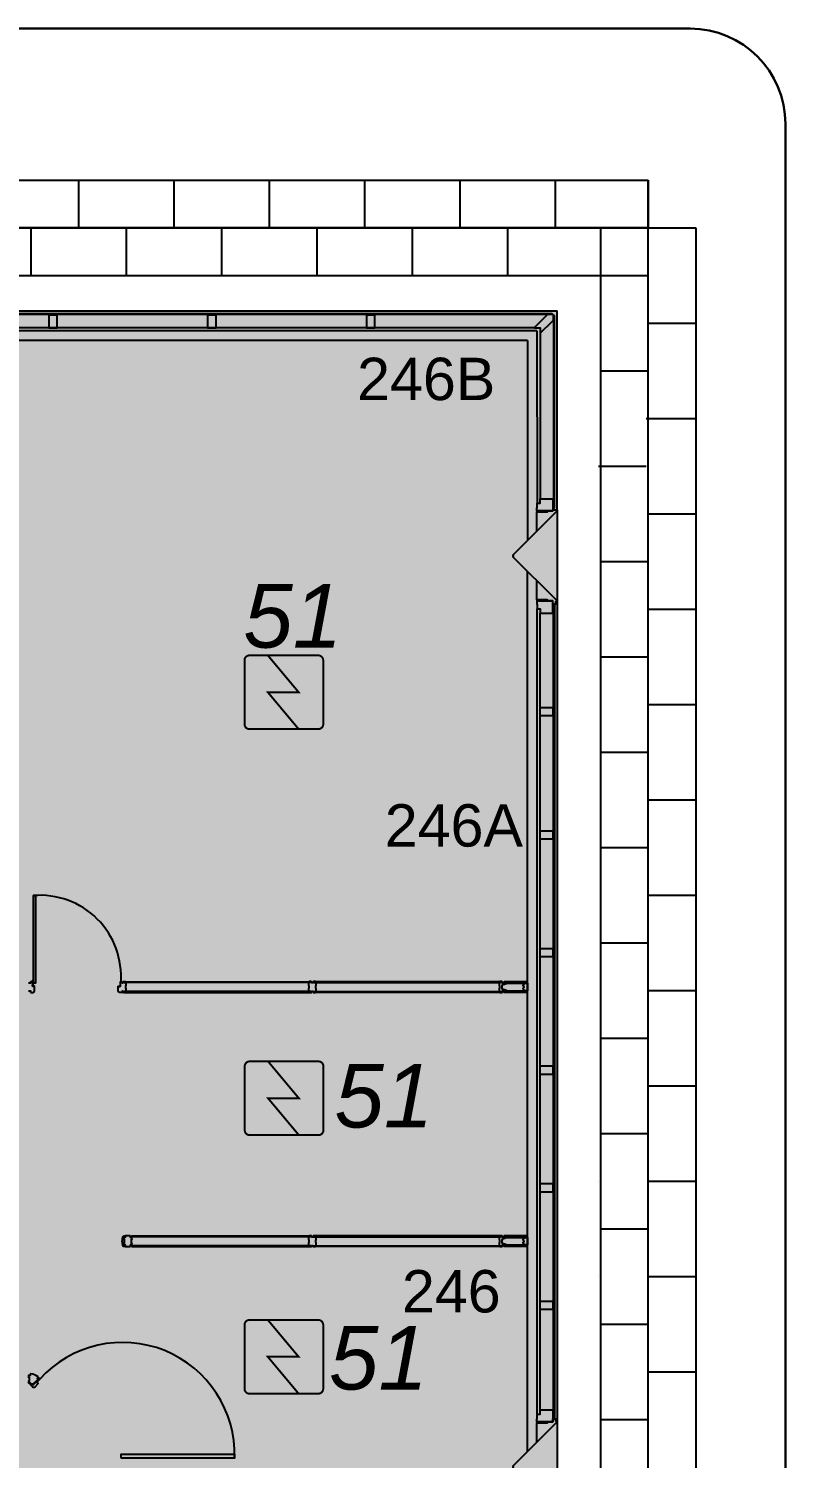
# Model space of a CAD drawing. Header units: metres. Extents: x -331 to 2982, y 362 to 2539.
# Drawn here: x 865.39 to 872.53, y 1926.89 to 1940.39 of the extents above; entities that cross this region are included whole.
import ezdxf

# ---------------------------------------------------------------- set-up
doc = ezdxf.new("R2010")
doc.units = ezdxf.units.M
doc.linetypes.add('XR_BL2_3 PAV$0$CONTINUOUS', pattern=[0])
doc.layers.add('_corredores', color=251, linetype='Continuous', plot=False)
doc.layers.add('_salas', color=251, linetype='Continuous', plot=False)
for name, color, linetype in [('ALV', 251, 'Continuous'), ('CX', 251, 'Continuous'), ('Det', 251, 'Continuous'), ('DET. FUMAÇA', 1, 'Continuous'), ('Detector_antigo', 84, 'Continuous'), ('Div', 251, 'Continuous'), ('Est', 251, 'Continuous'), ('Texto_Salas', 251, 'Continuous'), ('vid', 251, 'Continuous')]:
    doc.layers.add(name, color=color, linetype=linetype)
doc.layers.add('Botoeira_antiga', color=74, linetype='Continuous', lineweight=30)
doc.styles.add('X3G_ENTITY_1416BAE9', font='arial.ttf', dxfattribs={"height": 0.6})
doc.styles.add('X3G_ENTITY_1422816D', font='arial.ttf', dxfattribs={"height": 0.4})
doc.styles.add('X3G_ENTITY_1422816E', font='arial.ttf', dxfattribs={"height": 0.4})
doc.styles.add('X3G_ENTITY_1422816F', font='arial.ttf', dxfattribs={"height": 0.4})

# ---------------------------------------------------------------- blocks, each defined once
blk = doc.blocks.new('Detector de fumaça')
at = {"layer": 'DET. FUMAÇA', "linetype": 'Continuous', "lineweight": 15, "const_width": 0.0187}
blk.add_lwpolyline([(774.599, 539.816), (775.249, 539.816, -0.414214), (775.296, 539.769), (775.296, 539.167, -0.414214), (775.249, 539.12), (774.599, 539.12, -0.414214), (774.553, 539.167), (774.553, 539.769, -0.414214)], format="xyb", close=True, dxfattribs=at)
blk.add_lwpolyline([(774.773, 539.816), (775.064, 539.468), (774.773, 539.468), (775.064, 539.12)], dxfattribs=at)

msp = doc.modelspace()

# ---------------------------------------------------------------- hatches: boundary and pattern name
at = {"layer": '_corredores', "transparency": 33554508}
h = msp.add_hatch(color=256, dxfattribs=at)
h.dxf.hatch_style = 1
h.paths.add_polyline_path([(851.609, 1924.544), (870.379, 1924.544), (870.379, 1926.38), (870.189, 1926.38), (870.189, 1926.577), (870.003, 1926.764), (866.304, 1926.765), (866.288, 1926.731), (866.184, 1926.814), (865.422, 1927.574), (863.994, 1927.574), (862.566, 1927.574), (861.756, 1926.765), (861.72, 1926.765), (861.716, 1926.764), (861.703, 1926.763), (861.685, 1926.763), (858.091, 1926.765), (857.744, 1926.418), (857.397, 1926.765), (853.804, 1926.765), (853.788, 1926.731), (853.684, 1926.814), (852.922, 1927.574), (851.494, 1927.574), (849.748, 1927.574), (849.748, 1926.814), (849.608, 1926.814), (849.608, 1929.894), (841.234, 1929.894), (841.234, 1928.054), (840.474, 1928.054), (840.474, 1927.096), (840.756, 1926.814), (840.374, 1926.432), (840.042, 1926.765), (836.434, 1926.765), (836.419, 1926.731), (836.314, 1926.814), (835.553, 1927.574), (834.124, 1927.574), (832.696, 1927.574), (831.886, 1926.765), (831.85, 1926.765), (831.847, 1926.764), (831.833, 1926.763), (831.815, 1926.763), (828.221, 1926.765), (827.874, 1926.418), (827.528, 1926.765), (823.934, 1926.765), (823.918, 1926.731), (823.814, 1926.814), (823.052, 1927.574), (821.624, 1927.574), (820.195, 1927.574), (819.385, 1926.765), (819.35, 1926.765), (819.346, 1926.764), (819.333, 1926.763), (819.315, 1926.763), (815.721, 1926.765), (815.374, 1926.418), (815.027, 1926.765), (811.434, 1926.765), (811.418, 1926.731), (811.314, 1926.814), (810.552, 1927.574), (809.124, 1927.574), (807.695, 1927.574), (806.886, 1926.765), (806.85, 1926.765), (806.846, 1926.764), (806.833, 1926.763), (806.815, 1926.763), (803.221, 1926.765), (802.874, 1926.418), (802.527, 1926.765), (798.934, 1926.765), (798.918, 1926.731), (798.814, 1926.814), (798.052, 1927.574), (796.624, 1927.574), (795.195, 1927.574), (794.386, 1926.765), (794.35, 1926.765), (794.346, 1926.764), (794.333, 1926.763), (794.315, 1926.763), (790.721, 1926.765), (790.374, 1926.418), (790.027, 1926.765), (786.434, 1926.765), (786.418, 1926.731), (786.314, 1926.814), (785.552, 1927.574), (784.124, 1927.574), (782.696, 1927.574), (781.886, 1926.765), (781.85, 1926.765), (781.846, 1926.764), (781.833, 1926.763), (781.815, 1926.763), (778.221, 1926.765), (777.874, 1926.418), (777.527, 1926.765), (773.934, 1926.765), (773.918, 1926.731), (773.814, 1926.814), (773.052, 1927.574), (771.624, 1927.574), (770.196, 1927.574), (769.386, 1926.765), (769.35, 1926.765), (769.347, 1926.764), (769.333, 1926.763), (769.315, 1926.763), (765.615, 1926.764), (765.429, 1926.577), (765.429, 1926.38), (765.239, 1926.38), (765.239, 1924.544), (770.084, 1924.544), (770.084, 1914.631), (770.394, 1914.631), (770.394, 1905.511), (765.009, 1905.511), (765.009, 1910.811), (763.809, 1910.811), (763.809, 1905.511), (755.909, 1905.511), (755.909, 1910.811), (754.809, 1910.811), (754.809, 1905.511), (746.059, 1905.511), (746.059, 1901.896), (748.429, 1901.896), (748.429, 1903.596), (748.029, 1903.596), (748.029, 1903.796), (754.454, 1903.796), (754.454, 1903.596), (754.129, 1903.596), (754.129, 1901.896), (754.454, 1901.896), (754.454, 1901.696), (754.454, 1901.171), (757.954, 1901.171), (757.954, 1903.571), (757.954, 1903.771), (768.009, 1903.771), (768.009, 1903.751), (768.814, 1903.751), (768.814, 1895.791), (767.984, 1895.791), (767.984, 1895.771), (762.344, 1895.771), (761.069, 1895.771), (761.069, 1893.046), (754.154, 1893.046), (752.479, 1893.046), (752.479, 1860.521), (752.479, 1859.096), (752.479, 1857.621), (754.079, 1857.621), (754.079, 1860.546), (753.904, 1860.546), (753.904, 1863.421), (754.169, 1863.421), (754.169, 1887.631), (760.804, 1887.631), (760.804, 1887.721), (768.909, 1887.721), (770.309, 1887.721), (771.909, 1887.721), (773.009, 1887.721), (775.859, 1887.721), (775.859, 1886.621), (777.159, 1886.621), (777.159, 1887.721), (788.759, 1887.721), (788.759, 1886.621), (790.059, 1886.621), (790.059, 1887.721), (802.309, 1887.721), (804.009, 1887.721), (844.959, 1887.721), (844.959, 1887.896), (845.259, 1887.896), (845.259, 1887.543), (845.259, 1863.221), (807.109, 1863.221), (807.109, 1860.671), (807.109, 1860.571), (806.556, 1860.571), (806.556, 1858.751), (806.556, 1855.871), (806.556, 1855.143), (807.956, 1855.143), (807.956, 1857.121), (809.134, 1857.121), (809.134, 1860.671), (845.259, 1860.671), (845.259, 1855.977), (846.384, 1855.977), (846.384, 1856.871), (846.034, 1856.871), (846.034, 1856.971), (846.434, 1856.971), (846.434, 1860.671), (849.184, 1860.671), (849.184, 1856.971), (849.584, 1856.971), (849.584, 1856.871), (849.234, 1856.871), (849.234, 1855.977), (850.459, 1855.977), (850.459, 1860.671), (859.459, 1860.671), (859.459, 1863.221), (849.559, 1863.221), (849.559, 1888.221), (849.659, 1888.221), (849.659, 1887.721), (854.289, 1887.721), (854.289, 1895.621), (859.259, 1895.621), (859.259, 1905.521), (857.359, 1905.521), (857.359, 1905.621), (858.034, 1905.621), (858.034, 1908.221), (853.709, 1908.221), (853.709, 1908.184), (853.609, 1908.184), (853.609, 1910.121), (850.859, 1910.121), (850.86, 1912.861), (849.659, 1912.861), (849.659, 1908.921), (852.409, 1908.921), (852.409, 1903.771), (852.409, 1895.701), (852.409, 1890.371), (849.559, 1890.371), (849.559, 1908.921), (849.559, 1912.961), (852.259, 1912.961), (852.259, 1914.631), (851.609, 1914.631)])
h.paths.add_polyline_path([(845.929, 1914.631), (846.006, 1914.631), (846.006, 1905.511), (844.999, 1905.511), (844.999, 1909.911), (845.009, 1910.811), (843.809, 1910.811), (843.809, 1905.511), (835.009, 1905.511), (835.009, 1910.811), (833.809, 1910.811), (833.809, 1905.511), (825.009, 1905.511), (825.009, 1910.811), (823.809, 1910.811), (823.809, 1905.511), (815.009, 1905.511), (815.009, 1910.811), (813.809, 1910.811), (813.809, 1905.511), (805.009, 1905.511), (805.009, 1910.811), (803.809, 1910.811), (803.809, 1905.511), (795.009, 1905.511), (795.009, 1910.811), (793.809, 1910.811), (793.809, 1905.511), (785.009, 1905.511), (785.009, 1910.811), (783.809, 1910.811), (783.809, 1905.511), (775.009, 1905.511), (775.009, 1910.811), (773.979, 1910.811), (773.979, 1905.511), (773.194, 1905.511), (773.194, 1914.631), (773.124, 1914.631), (773.124, 1920.111), (775.144, 1920.111), (775.144, 1921.611), (775.124, 1921.611), (775.124, 1922.031), (773.624, 1922.031), (773.624, 1921.611), (773.164, 1921.611), (773.164, 1924.544), (845.929, 1924.543), (845.929, 1921.611), (845.469, 1921.611), (845.469, 1922.031), (843.969, 1922.031), (843.969, 1921.611), (843.949, 1920.111), (845.929, 1920.111)], flags=16)
h.paths.add_polyline_path([(851.494, 1926.432), (851.112, 1926.814), (851.494, 1927.196), (851.876, 1926.814)], flags=16)
h.paths.add_polyline_path([(845.244, 1926.432), (844.862, 1926.814), (845.244, 1927.196), (845.626, 1926.814)], flags=16)
h.paths.add_polyline_path([(845.119, 1903.801), (845.119, 1895.821), (845.259, 1895.821), (845.259, 1890.321), (839.659, 1890.321), (775.859, 1890.321), (772.984, 1890.321), (772.984, 1895.791), (771.754, 1895.791), (771.754, 1903.746), (773.099, 1903.746), (773.099, 1903.801)], flags=16)
h.paths.add_polyline_path([(834.506, 1926.814), (834.124, 1926.432), (833.742, 1926.814), (834.124, 1927.196)], flags=16)
h.paths.add_polyline_path([(863.612, 1926.814), (863.994, 1927.196), (864.376, 1926.814), (863.994, 1926.432)], flags=16)
h.paths.add_polyline_path([(845.259, 1895.821), (845.259, 1890.321), (839.659, 1890.321), (775.859, 1890.321), (772.984, 1890.321), (772.984, 1895.821), (775.859, 1895.821), (839.659, 1895.821)], flags=0)
h.paths.add_polyline_path([(822.006, 1926.814), (821.624, 1926.432), (821.242, 1926.814), (821.624, 1927.196)], flags=16)
h.paths.add_polyline_path([(809.506, 1926.814), (809.124, 1926.432), (808.742, 1926.814), (809.124, 1927.196)], flags=16)
h.paths.add_polyline_path([(797.006, 1926.814), (796.624, 1926.432), (796.242, 1926.814), (796.624, 1927.196)], flags=16)
h.paths.add_polyline_path([(784.506, 1926.814), (784.124, 1926.432), (783.742, 1926.814), (784.124, 1927.196)], flags=16)
h.paths.add_polyline_path([(772.006, 1926.814), (771.624, 1926.432), (771.242, 1926.814), (771.624, 1927.196)], flags=16)
edge = h.paths.add_edge_path(flags=16)
edge.add_line((767.555, 1893.924), (767.408, 1893.821))
edge.add_line((767.408, 1893.821), (767.203, 1894.065))
edge.add_line((767.203, 1894.065), (766.309, 1893.171))
edge.add_arc((765.909, 1892.771), 0.565, -45, 45, ccw=False)
edge.add_line((766.309, 1892.372), (767.203, 1891.477))
edge.add_line((767.203, 1891.477), (767.408, 1891.721))
edge.add_line((767.408, 1891.721), (767.555, 1891.618))
edge.add_arc((765.909, 1892.771), 2.01, 35, 325, ccw=False)
at = {"layer": '_salas', "transparency": 33554559}
h = msp.add_hatch(color=256, dxfattribs=at)
h.dxf.hatch_style = 1
h.paths.add_polyline_path([(870.379, 1937.729), (851.629, 1937.729), (851.629, 1939.284), (851.299, 1939.284), (851.299, 1937.729), (840.564, 1937.729), (840.564, 1939.284), (840.234, 1939.284), (840.234, 1937.729), (765.239, 1937.729), (765.239, 1926.38), (765.429, 1926.38), (765.429, 1926.577), (765.615, 1926.764), (769.35, 1926.765), (769.383, 1926.773), (769.434, 1926.814), (770.192, 1927.57), (770.205, 1927.583), (770.229, 1927.574), (771.624, 1927.574), (773.019, 1927.574), (773.043, 1927.583), (773.056, 1927.57), (773.814, 1926.814), (773.866, 1926.773), (773.898, 1926.765), (777.527, 1926.765), (777.867, 1926.425), (777.874, 1926.432), (778.221, 1926.765), (781.85, 1926.765), (781.882, 1926.773), (781.934, 1926.814), (782.692, 1927.57), (782.705, 1927.583), (782.729, 1927.574), (784.124, 1927.574), (785.519, 1927.574), (785.543, 1927.583), (785.556, 1927.57), (786.314, 1926.814), (786.365, 1926.773), (786.398, 1926.765), (790.027, 1926.765), (790.367, 1926.425), (790.374, 1926.432), (790.721, 1926.765), (794.35, 1926.765), (794.382, 1926.773), (794.434, 1926.814), (795.191, 1927.57), (795.205, 1927.583), (795.229, 1927.574), (796.624, 1927.574), (798.019, 1927.574), (798.043, 1927.583), (798.056, 1927.57), (798.814, 1926.814), (798.865, 1926.773), (798.898, 1926.765), (802.527, 1926.765), (802.867, 1926.425), (802.874, 1926.432), (803.221, 1926.765), (806.85, 1926.765), (806.882, 1926.773), (806.934, 1926.814), (807.691, 1927.57), (807.705, 1927.583), (807.729, 1927.574), (809.124, 1927.574), (810.519, 1927.574), (810.543, 1927.583), (810.556, 1927.57), (811.314, 1926.814), (811.365, 1926.773), (811.398, 1926.765), (815.027, 1926.765), (815.367, 1926.425), (815.374, 1926.432), (815.721, 1926.765), (819.35, 1926.765), (819.382, 1926.773), (819.434, 1926.814), (820.191, 1927.57), (820.204, 1927.583), (820.229, 1927.574), (821.624, 1927.574), (823.019, 1927.574), (823.043, 1927.583), (823.056, 1927.57), (823.814, 1926.814), (823.865, 1926.773), (823.898, 1926.765), (827.528, 1926.765), (827.867, 1926.425), (827.874, 1926.432), (828.221, 1926.765), (831.85, 1926.765), (831.883, 1926.773), (831.935, 1926.814), (832.692, 1927.57), (832.705, 1927.583), (832.729, 1927.574), (834.124, 1927.574), (835.519, 1927.574), (835.544, 1927.583), (835.557, 1927.57), (836.314, 1926.814), (836.366, 1926.773), (836.398, 1926.765), (840.042, 1926.765), (840.374, 1926.432), (840.756, 1926.814), (840.474, 1927.096), (840.474, 1928.054), (841.234, 1928.054), (841.234, 1929.894), (849.608, 1929.894), (849.608, 1926.814), (849.748, 1926.814), (849.748, 1927.574), (851.494, 1927.574), (852.889, 1927.574), (852.913, 1927.583), (852.926, 1927.57), (853.684, 1926.814), (853.736, 1926.773), (853.768, 1926.765), (857.397, 1926.765), (857.737, 1926.425), (857.744, 1926.432), (858.091, 1926.765), (861.72, 1926.765), (861.752, 1926.773), (861.804, 1926.814), (862.562, 1927.57), (862.575, 1927.583), (862.599, 1927.574), (863.994, 1927.574), (865.389, 1927.574), (865.413, 1927.583), (865.426, 1927.57), (866.184, 1926.814), (866.235, 1926.773), (866.268, 1926.765), (870.003, 1926.764), (870.189, 1926.577), (870.189, 1926.38), (870.379, 1926.38), (870.379, 1926.38)])

# ---------------------------------------------------------------- linework, layer by layer
at = {"layer": 'ALV', "color": 251}
for points in [[(870.189, 1935.65), (870.189, 1935.829), (870.289, 1935.829), (870.289, 1935.839), (870.338, 1935.839), (870.338, 1935.849), (870.379, 1935.849), (870.379, 1935.826)], [(870.379, 1935.002), (870.379, 1934.98), (870.364, 1934.98), (870.364, 1934.96), (870.338, 1934.96), (870.338, 1934.99), (870.289, 1934.99), (870.289, 1935), (870.189, 1935), (870.189, 1935.178)], [(870.189, 1927.05), (870.189, 1927.229), (870.289, 1927.229), (870.289, 1927.239), (870.338, 1927.239), (870.338, 1927.269), (870.364, 1927.269), (870.364, 1927.249), (870.379, 1927.249), (870.379, 1927.24)]]:
    msp.add_lwpolyline(points, dxfattribs=at)
at = {"layer": 'Botoeira_antiga'}
for p, q in [((871.635, 1940.392), (763.393, 1940.392)), ((872.535, 1920.352), (872.535, 1939.492))]:
    msp.add_line(p, q, dxfattribs=at)
msp.add_arc((871.635, 1939.492), 0.9, 0, 90, dxfattribs=at)
at = {"layer": 'CX', "color": 251}
for p, q in [((864.109, 1937.729), (870.379, 1937.729)), ((870.379, 1935.849), (870.379, 1937.729)), ((870.099, 1937.449), (864.089, 1937.449)), ((870.099, 1937.449), (870.099, 1935.56)), ((870.189, 1935.839), (870.335, 1935.839)), ((870.335, 1935.839), (870.189, 1935.839)), ((870.289, 1935.829), (870.289, 1935.839)), ((869.967, 1935.414), (869.96, 1935.421)), ((869.967, 1935.414), (869.96, 1935.407)), ((870.099, 1926.96), (870.099, 1935.268)), ((870.335, 1934.99), (870.189, 1934.99)), ((870.189, 1934.99), (870.335, 1934.99)), ((870.379, 1934.98), (870.379, 1927.249)), ((870.189, 1927.239), (870.335, 1927.239)), ((870.335, 1927.239), (870.189, 1927.239))]:
    msp.add_line(p, q, dxfattribs=at)
for points in [[(870.167, 1937.57, 0.668179), (870.168, 1937.568), (870.218, 1937.568), (870.218, 1937.518, 0.668179), (870.22, 1937.517), (870.338, 1937.635), (870.344, 1937.635), (870.344, 1937.681), (870.354, 1937.681), (870.331, 1937.704), (870.331, 1937.694), (870.286, 1937.694), (870.286, 1937.689)], [(866.277, 1931.299), (866.277, 1931.307), (866.276, 1931.307), (866.276, 1931.297, -0.422579), (866.271, 1931.292), (866.253, 1931.292, -0.414214), (866.236, 1931.309), (866.236, 1931.35, -0.414214), (866.238, 1931.352), (866.246, 1931.352), (866.244, 1931.35), (866.25, 1931.35), (866.249, 1931.352), (866.256, 1931.352), (866.256, 1931.392, -0.414214), (866.258, 1931.394), (866.271, 1931.394, -0.414214), (866.276, 1931.389), (866.276, 1931.379), (866.277, 1931.379), (866.277, 1931.388, -0.439162), (866.283, 1931.395), (866.301, 1931.395, -0.414214), (866.302, 1931.394), (866.302, 1931.393), (866.287, 1931.393), (866.287, 1931.386), (866.302, 1931.386, -0.322891), (866.308, 1931.381), (866.308, 1931.36, -0.13729), (866.307, 1931.358), (866.306, 1931.355, 0.13729), (866.305, 1931.353), (866.305, 1931.344), (866.305, 1931.335, 0.13729), (866.306, 1931.332), (866.307, 1931.33, -0.13729), (866.308, 1931.327), (866.308, 1931.307, -0.322891), (866.302, 1931.302), (866.287, 1931.302), (866.287, 1931.294), (866.302, 1931.294), (866.302, 1931.294, -0.414214), (866.301, 1931.293), (866.283, 1931.293, -0.439162)], [(868.07, 1931.386), (868.066, 1931.386, 0.414214), (868.063, 1931.383), (868.063, 1931.388, 0.439162), (868.057, 1931.395), (868.039, 1931.395, 0.414214), (868.038, 1931.394), (868.038, 1931.393), (868.053, 1931.393), (868.053, 1931.386), (868.038, 1931.386, 0.322891), (868.033, 1931.381), (868.033, 1931.36, 0.13729), (868.033, 1931.358), (868.035, 1931.355, -0.13729), (868.036, 1931.353), (868.036, 1931.344), (868.036, 1931.335, -0.13729), (868.035, 1931.332), (868.033, 1931.33, 0.13729), (868.033, 1931.327), (868.033, 1931.307, 0.322891), (868.038, 1931.302), (868.053, 1931.302), (868.053, 1931.294), (868.038, 1931.294), (868.038, 1931.294, 0.414214), (868.039, 1931.293), (868.057, 1931.293, 0.439162), (868.063, 1931.299), (868.063, 1931.305, 0.414214), (868.066, 1931.302), (868.07, 1931.302, 0.414214), (868.073, 1931.305), (868.073, 1931.299, 0.439162), (868.079, 1931.293), (868.097, 1931.293, 0.414214), (868.098, 1931.294), (868.098, 1931.294), (868.083, 1931.294), (868.083, 1931.302), (868.098, 1931.302, 0.322891), (868.104, 1931.307), (868.104, 1931.327, 0.13729), (868.103, 1931.33), (868.101, 1931.332, -0.13729), (868.101, 1931.335), (868.101, 1931.344), (868.101, 1931.353, -0.13729), (868.101, 1931.355), (868.103, 1931.358, 0.13729), (868.104, 1931.36), (868.104, 1931.381, 0.322891), (868.098, 1931.386), (868.083, 1931.386), (868.083, 1931.393), (868.098, 1931.393), (868.098, 1931.394, 0.414214), (868.097, 1931.395), (868.079, 1931.395, 0.439162), (868.073, 1931.388), (868.073, 1931.383, 0.414214)], [(870.06, 1931.356), (870.062, 1931.366, -0.194954), (870.063, 1931.368), (870.065, 1931.369, 0.387702), (870.065, 1931.371), (870.064, 1931.374), (870.064, 1931.375), (870.066, 1931.37), (870.067, 1931.371), (870.067, 1931.377), (870.055, 1931.377), (870.055, 1931.379), (870.099, 1931.379), (870.099, 1931.309), (870.055, 1931.309), (870.055, 1931.31), (870.067, 1931.31), (870.067, 1931.317), (870.066, 1931.318), (870.064, 1931.313), (870.064, 1931.313), (870.065, 1931.316, 0.387702), (870.065, 1931.319), (870.063, 1931.32, -0.194954), (870.062, 1931.321), (870.06, 1931.332, -0.268551), (870.061, 1931.337), (870.069, 1931.342), (870.069, 1931.346), (870.061, 1931.351, -0.268551)], [(866.29, 1928.893, -0.32019), (866.281, 1928.9, 0.002744), (866.278, 1928.911, -0.332744), (866.278, 1928.912, 0.702025), (866.277, 1928.916, -0.317833), (866.276, 1928.917, -0.05088), (866.274, 1928.944, -0.05088), (866.276, 1928.972, -0.317833), (866.277, 1928.973, 0.702025), (866.278, 1928.977, -0.332744), (866.278, 1928.978, 0.002744), (866.281, 1928.989, -0.32019), (866.29, 1928.995), (866.293, 1928.995, -0.414214), (866.298, 1928.99), (866.298, 1928.979), (866.285, 1928.979), (866.285, 1928.962, 0.414214), (866.285, 1928.962), (866.286, 1928.962), (866.286, 1928.963, -0.414214), (866.288, 1928.965), (866.29, 1928.965), (866.29, 1928.924), (866.288, 1928.924, -0.414214), (866.286, 1928.926), (866.286, 1928.927), (866.285, 1928.927, 0.414214), (866.285, 1928.926), (866.285, 1928.909), (866.298, 1928.909), (866.298, 1928.898, -0.414214), (866.293, 1928.893)], [(866.363, 1928.965), (866.363, 1928.962), (866.364, 1928.962, 0.414214), (866.365, 1928.962), (866.365, 1928.979), (866.35, 1928.979), (866.35, 1928.99, 0.414214), (866.345, 1928.995), (866.305, 1928.995, 0.414214), (866.3, 1928.99), (866.3, 1928.979), (866.285, 1928.979), (866.285, 1928.962, 0.414214), (866.285, 1928.962), (866.286, 1928.962), (866.286, 1928.963, -0.414214), (866.288, 1928.965), (866.29, 1928.965), (866.29, 1928.924), (866.288, 1928.924, -0.414214), (866.286, 1928.926), (866.286, 1928.927), (866.285, 1928.927, 0.414214), (866.285, 1928.926), (866.285, 1928.909), (866.3, 1928.909), (866.3, 1928.898, 0.414214), (866.305, 1928.893), (866.325, 1928.893), (866.345, 1928.893, 0.414214), (866.35, 1928.898), (866.35, 1928.909), (866.365, 1928.909), (866.365, 1928.926, 0.414214), (866.364, 1928.927), (866.363, 1928.927), (866.363, 1928.924), (866.36, 1928.924), (866.36, 1928.965)], [(868.07, 1928.986), (868.066, 1928.986, 0.414214), (868.063, 1928.983), (868.063, 1928.989, 0.439162), (868.057, 1928.995), (868.039, 1928.995, 0.414214), (868.038, 1928.994), (868.038, 1928.994), (868.053, 1928.994), (868.053, 1928.987), (868.038, 1928.987, 0.322891), (868.033, 1928.981), (868.033, 1928.961, 0.13729), (868.033, 1928.958), (868.035, 1928.956, -0.13729), (868.036, 1928.953), (868.036, 1928.944), (868.036, 1928.935, -0.13729), (868.035, 1928.933), (868.033, 1928.93, 0.13729), (868.033, 1928.928), (868.033, 1928.907, 0.322891), (868.038, 1928.902), (868.053, 1928.902), (868.053, 1928.895), (868.038, 1928.895), (868.038, 1928.894, 0.414214), (868.039, 1928.893), (868.057, 1928.893, 0.439162), (868.063, 1928.9), (868.063, 1928.905, 0.414214), (868.066, 1928.902), (868.07, 1928.902, 0.414214), (868.073, 1928.905), (868.073, 1928.9, 0.439162), (868.079, 1928.893), (868.097, 1928.893, 0.414214), (868.098, 1928.894), (868.098, 1928.895), (868.083, 1928.895), (868.083, 1928.902), (868.098, 1928.902, 0.322891), (868.104, 1928.907), (868.104, 1928.928, 0.13729), (868.103, 1928.93), (868.101, 1928.933, -0.13729), (868.101, 1928.935), (868.101, 1928.944), (868.101, 1928.953, -0.13729), (868.101, 1928.956), (868.103, 1928.958, 0.13729), (868.104, 1928.961), (868.104, 1928.981, 0.322891), (868.098, 1928.987), (868.083, 1928.987), (868.083, 1928.994), (868.098, 1928.994), (868.098, 1928.994, 0.414214), (868.097, 1928.995), (868.079, 1928.995, 0.439162), (868.073, 1928.989), (868.073, 1928.983, 0.414214)], [(870.06, 1928.956), (870.062, 1928.967, -0.194954), (870.063, 1928.968), (870.065, 1928.969, 0.387702), (870.065, 1928.972), (870.064, 1928.975), (870.064, 1928.975), (870.066, 1928.971), (870.067, 1928.971), (870.067, 1928.978), (870.055, 1928.978), (870.055, 1928.979), (870.099, 1928.979), (870.099, 1928.909), (870.055, 1928.909), (870.055, 1928.911), (870.067, 1928.911), (870.067, 1928.917), (870.066, 1928.918), (870.064, 1928.914), (870.064, 1928.914), (870.065, 1928.917, 0.387702), (870.065, 1928.92), (870.063, 1928.921, -0.194954), (870.062, 1928.922), (870.06, 1928.932, -0.268551), (870.061, 1928.937), (870.069, 1928.942), (870.069, 1928.946), (870.061, 1928.952, -0.268551)], [(865.389, 1927.659, 0.414214), (865.39, 1927.658), (865.391, 1927.658), (865.391, 1927.659, -0.414214), (865.393, 1927.661), (865.394, 1927.661), (865.394, 1927.641), (865.394, 1927.621), (865.393, 1927.621, -0.414214), (865.391, 1927.622), (865.391, 1927.623), (865.39, 1927.623, 0.414214), (865.389, 1927.623), (865.389, 1927.606), (865.404, 1927.606), (865.404, 1927.595, 0.668179), (865.413, 1927.591), (865.421, 1927.599), (865.431, 1927.589), (865.443, 1927.601, 0.414214), (865.443, 1927.601), (865.443, 1927.602), (865.442, 1927.601, -0.414214), (865.439, 1927.601), (865.438, 1927.603), (865.467, 1927.631), (865.468, 1927.63, -0.414214), (865.468, 1927.627), (865.467, 1927.627), (865.468, 1927.626, 0.414214), (865.469, 1927.626), (865.481, 1927.638), (865.47, 1927.649), (865.478, 1927.657, 0.441105), (865.478, 1927.664, 0.152372), (865.41, 1927.692, 0.441105), (865.404, 1927.687), (865.404, 1927.676), (865.389, 1927.676)]]:
    msp.add_lwpolyline(points, format="xyb", close=True, dxfattribs=at)
for points in [[(865.659, 1937.688), (865.579, 1937.688), (865.579, 1937.568), (865.659, 1937.568)], [(867.159, 1937.688), (867.079, 1937.688), (867.079, 1937.568), (867.159, 1937.568)], [(868.659, 1937.688), (868.579, 1937.688), (868.579, 1937.568), (868.659, 1937.568)], [(870.338, 1935.954), (870.338, 1935.874), (870.338, 1935.839), (870.189, 1935.839), (870.189, 1935.869), (870.19, 1935.869), (870.19, 1935.913), (870.218, 1935.913), (870.218, 1935.954)], [(870.338, 1934.875), (870.338, 1934.954), (870.338, 1934.99), (870.189, 1934.99), (870.189, 1934.96), (870.19, 1934.96), (870.19, 1934.915), (870.218, 1934.915), (870.218, 1934.875)], [(870.339, 1933.984), (870.339, 1933.904), (870.219, 1933.904), (870.219, 1933.984)], [(870.339, 1932.82), (870.339, 1932.74), (870.219, 1932.74), (870.219, 1932.82)], [(865.454, 1932.207), (865.454, 1931.382), (865.434, 1931.382), (865.434, 1932.207)], [(870.339, 1931.709), (870.339, 1931.629), (870.219, 1931.629), (870.219, 1931.709)], [(870.339, 1930.599), (870.339, 1930.519), (870.219, 1930.519), (870.219, 1930.599)], [(870.339, 1929.489), (870.339, 1929.409), (870.219, 1929.409), (870.219, 1929.489)], [(870.339, 1928.379), (870.339, 1928.299), (870.219, 1928.299), (870.219, 1928.379)], [(870.338, 1927.354), (870.338, 1927.274), (870.338, 1927.239), (870.189, 1927.239), (870.189, 1927.269), (870.19, 1927.269), (870.19, 1927.313), (870.218, 1927.313), (870.218, 1927.354)], [(866.264, 1926.895), (866.264, 1926.933), (867.334, 1926.933), (867.334, 1926.895)]]:
    msp.add_lwpolyline(points, close=True, dxfattribs=at)
at = {"layer": 'CX', "color": 251, "linetype": 'Continuous'}
msp.add_lwpolyline([(865.389, 1931.309), (865.407, 1931.309), (865.407, 1931.299, 0.422579), (865.411, 1931.294), (865.43, 1931.294, 0.414214), (865.446, 1931.31), (865.446, 1931.351, 0.414214), (865.444, 1931.353), (865.437, 1931.353), (865.438, 1931.35), (865.432, 1931.35), (865.434, 1931.353), (865.426, 1931.353), (865.426, 1931.364), (865.425, 1931.364), (865.425, 1931.365), (865.428, 1931.365), (865.428, 1931.377), (865.429, 1931.377), (865.429, 1931.363), (865.431, 1931.363), (865.431, 1931.393), (865.433, 1931.393), (865.433, 1931.396, 3.099483), (865.426, 1931.395, -0.294496), (865.427, 1931.393), (865.427, 1931.38), (865.425, 1931.38), (865.425, 1931.38), (865.426, 1931.38), (865.426, 1931.392), (865.426, 1931.392, 0.414214), (865.424, 1931.394), (865.412, 1931.394, 0.414214), (865.407, 1931.389), (865.407, 1931.379), (865.389, 1931.379)], format="xyb", dxfattribs=at)
at = {"layer": 'CX', "color": 251, "linetype": 'XR_BL2_3 PAV$0$CONTINUOUS'}
for points in [[(869.839, 1931.293), (869.857, 1931.293, 0.420879), (869.863, 1931.299), (869.863, 1931.309), (869.883, 1931.309), (869.883, 1931.315), (869.888, 1931.314), (869.888, 1931.312, 0.414214), (869.891, 1931.309), (869.9, 1931.309), (869.906, 1931.309), (869.906, 1931.31), (869.9, 1931.31), (869.891, 1931.31, -0.414214), (869.889, 1931.312), (869.889, 1931.314, 0.414214), (869.888, 1931.315), (869.881, 1931.317, -0.212526), (869.879, 1931.317), (869.879, 1931.318), (869.878, 1931.318), (869.879, 1931.316, 0.204506), (869.88, 1931.315), (869.881, 1931.315), (869.881, 1931.31), (869.868, 1931.31), (869.868, 1931.326), (869.859, 1931.326), (869.859, 1931.346), (869.859, 1931.361), (869.868, 1931.361), (869.868, 1931.377), (869.881, 1931.377), (869.881, 1931.373), (869.88, 1931.373, 0.204506), (869.879, 1931.372), (869.878, 1931.37), (869.879, 1931.37), (869.879, 1931.37, -0.212526), (869.881, 1931.371), (869.888, 1931.373, 0.414214), (869.889, 1931.374), (869.889, 1931.376, -0.414214), (869.891, 1931.378), (869.895, 1931.378), (869.906, 1931.378), (869.906, 1931.379), (869.895, 1931.379), (869.891, 1931.379, 0.414214), (869.888, 1931.376), (869.888, 1931.374), (869.883, 1931.373), (869.883, 1931.379), (869.863, 1931.379), (869.863, 1931.389, 0.420879), (869.857, 1931.395), (869.839, 1931.395, 0.414214), (869.838, 1931.394), (869.838, 1931.394), (869.853, 1931.394), (869.853, 1931.386), (869.838, 1931.386, 0.322891), (869.832, 1931.381), (869.832, 1931.361, 0.13729), (869.833, 1931.358), (869.834, 1931.356, -0.13729), (869.835, 1931.353), (869.835, 1931.344), (869.835, 1931.335, -0.13729), (869.834, 1931.332), (869.833, 1931.33, 0.13729), (869.832, 1931.327), (869.832, 1931.307, 0.322891), (869.838, 1931.302), (869.853, 1931.302), (869.853, 1931.294), (869.838, 1931.294), (869.838, 1931.294, 0.414214)], [(869.839, 1928.893), (869.857, 1928.893, 0.420879), (869.863, 1928.9), (869.863, 1928.91), (869.883, 1928.91), (869.883, 1928.915), (869.888, 1928.915), (869.888, 1928.913, 0.414214), (869.891, 1928.91), (869.9, 1928.91), (869.906, 1928.91), (869.906, 1928.911), (869.9, 1928.911), (869.891, 1928.911, -0.414214), (869.889, 1928.913), (869.889, 1928.915, 0.414214), (869.888, 1928.916), (869.881, 1928.917, -0.212526), (869.879, 1928.918), (869.879, 1928.919), (869.878, 1928.918), (869.879, 1928.917, 0.204506), (869.88, 1928.916), (869.881, 1928.916), (869.881, 1928.911), (869.868, 1928.911), (869.868, 1928.927), (869.859, 1928.927), (869.859, 1928.947), (869.859, 1928.962), (869.868, 1928.962), (869.868, 1928.978), (869.881, 1928.978), (869.881, 1928.973), (869.88, 1928.973, 0.204506), (869.879, 1928.972), (869.878, 1928.971), (869.879, 1928.97), (869.879, 1928.971, -0.212526), (869.881, 1928.972), (869.888, 1928.973, 0.414214), (869.889, 1928.974), (869.889, 1928.976, -0.414214), (869.891, 1928.978), (869.895, 1928.978), (869.906, 1928.978), (869.906, 1928.979), (869.895, 1928.979), (869.891, 1928.979, 0.414214), (869.888, 1928.976), (869.888, 1928.974), (869.883, 1928.974), (869.883, 1928.98), (869.863, 1928.98), (869.863, 1928.989, 0.420879), (869.857, 1928.996), (869.839, 1928.996, 0.414214), (869.838, 1928.995), (869.838, 1928.994), (869.853, 1928.994), (869.853, 1928.987), (869.838, 1928.987, 0.322891), (869.832, 1928.982), (869.832, 1928.961, 0.13729), (869.833, 1928.959), (869.834, 1928.956, -0.13729), (869.835, 1928.954), (869.835, 1928.944), (869.835, 1928.935, -0.13729), (869.834, 1928.933), (869.833, 1928.93, 0.13729), (869.832, 1928.928), (869.832, 1928.907, 0.322891), (869.838, 1928.902), (869.853, 1928.902), (869.853, 1928.895), (869.838, 1928.895), (869.838, 1928.894, 0.414214)]]:
    msp.add_lwpolyline(points, format="xyb", close=True, dxfattribs=at)
msp.add_lwpolyline([(865.495, 1927.643, 0.414214), (865.495, 1927.646), (865.486, 1927.655, 0.414214), (865.479, 1927.655), (865.471, 1927.648), (865.474, 1927.645), (865.475, 1927.646), (865.473, 1927.648), (865.48, 1927.654, -0.414214), (865.485, 1927.654), (865.494, 1927.645, -0.414214), (865.494, 1927.645), (865.489, 1927.64), (865.487, 1927.642, 0.414214), (865.485, 1927.642), (865.431, 1927.587), (865.42, 1927.597), (865.413, 1927.59, 0.422579), (865.413, 1927.583), (865.426, 1927.57, 0.414214), (865.45, 1927.57), (865.479, 1927.6, 0.414214), (865.479, 1927.602), (865.474, 1927.608), (865.473, 1927.605), (865.469, 1927.609), (865.472, 1927.61), (865.466, 1927.615), (865.494, 1927.643)], format="xyb", dxfattribs=at)
at = {"layer": 'CX', "color": 251}
for centre, radius, start, end in [((865.498, 1931.446), 0.764, 355.1728, 94.8354), ((866.277, 1926.932), 1.057, 358.1408, 137.7333)]:
    msp.add_arc(centre, radius, start, end, dxfattribs=at)
at = {"layer": 'Det', "color": 251}
for p, q in [((851.619, 1938.961), (871.239, 1938.961)), ((865.864, 1938.511), (865.864, 1938.961)), ((866.764, 1938.511), (866.764, 1938.961)), ((867.664, 1938.511), (867.664, 1938.961)), ((868.564, 1938.511), (868.564, 1938.961)), ((869.464, 1938.511), (869.464, 1938.961)), ((870.364, 1938.511), (870.364, 1938.961)), ((870.364, 1938.511), (870.364, 1938.961)), ((871.239, 1938.961), (871.239, 1938.511)), ((871.239, 1938.511), (871.239, 1938.961)), ((851.619, 1938.511), (871.239, 1938.511)), ((851.784, 1938.511), (871.144, 1938.511)), ((851.989, 1938.511), (871.089, 1938.511)), ((852.334, 1938.511), (871.089, 1938.511)), ((852.389, 1938.511), (871.144, 1938.511)), ((865.414, 1938.061), (865.414, 1938.511)), ((866.314, 1938.061), (866.314, 1938.511)), ((867.214, 1938.061), (867.214, 1938.511)), ((868.114, 1938.061), (868.114, 1938.511)), ((869.014, 1938.061), (869.014, 1938.511)), ((869.914, 1938.061), (869.914, 1938.511)), ((869.914, 1938.061), (869.914, 1938.511)), ((870.789, 1938.511), (870.789, 1913.671)), ((871.239, 1924.564), (871.239, 1938.593)), ((871.239, 1938.511), (871.689, 1938.511)), ((871.239, 1924.933), (871.239, 1938.511)), ((871.689, 1938.511), (871.689, 1913.671)), ((851.619, 1938.061), (870.789, 1938.061)), ((852.119, 1938.061), (870.769, 1938.061)), ((852.464, 1938.061), (870.769, 1938.061)), ((852.519, 1938.061), (870.769, 1938.061)), ((870.789, 1938.061), (871.239, 1938.061)), ((871.239, 1937.611), (871.689, 1937.611)), ((870.789, 1937.161), (871.239, 1937.161)), ((871.219, 1936.711), (871.689, 1936.711)), ((870.769, 1936.261), (871.219, 1936.261)), ((871.239, 1935.811), (871.689, 1935.811)), ((870.789, 1935.361), (871.239, 1935.361)), ((870.789, 1935.361), (871.239, 1935.361)), ((871.239, 1934.911), (871.689, 1934.911)), ((871.239, 1934.911), (871.689, 1934.911)), ((870.789, 1934.461), (871.239, 1934.461)), ((870.789, 1934.461), (871.239, 1934.461)), ((871.239, 1934.011), (871.689, 1934.011)), ((870.789, 1933.561), (871.239, 1933.561)), ((871.239, 1933.111), (871.689, 1933.111)), ((870.789, 1932.661), (871.239, 1932.661)), ((871.239, 1932.211), (871.689, 1932.211)), ((870.789, 1931.761), (871.239, 1931.761)), ((871.239, 1931.311), (871.689, 1931.311)), ((870.789, 1930.861), (871.239, 1930.861)), ((871.239, 1930.411), (871.689, 1930.411)), ((870.789, 1929.961), (871.239, 1929.961)), ((870.769, 1929.511), (870.769, 1929.511)), ((871.239, 1929.511), (871.689, 1929.511)), ((870.789, 1929.061), (871.239, 1929.061)), ((870.769, 1928.611), (870.769, 1928.611)), ((871.239, 1928.611), (871.689, 1928.611)), ((870.789, 1928.161), (871.239, 1928.161)), ((871.239, 1927.711), (871.689, 1927.711)), ((870.789, 1927.261), (871.239, 1927.261))]:
    msp.add_line(p, q, dxfattribs=at)
msp.add_lwpolyline([(871.239, 1938.511), (851.619, 1938.511)], dxfattribs=at)
at = {"layer": 'Div', "color": 251, "linetype": 'ByBlock'}
for points in [[(869.878, 1931.379), (870.093, 1931.379), (870.093, 1931.394), (869.878, 1931.394)], [(869.878, 1931.309), (870.093, 1931.309), (870.093, 1931.294), (869.878, 1931.294)], [(869.878, 1928.98), (870.093, 1928.98), (870.093, 1928.995), (869.878, 1928.995)], [(869.878, 1928.909), (870.093, 1928.909), (870.093, 1928.894), (869.878, 1928.894)]]:
    msp.add_lwpolyline(points, close=True, dxfattribs=at)
at = {"layer": 'Est', "color": 251}
for points in [[(870.379, 1935.826), (870.379, 1935.002), (870.372, 1934.995), (869.96, 1935.407), (869.967, 1935.414), (869.96, 1935.421), (870.372, 1935.833)], [(870.379, 1926.388), (869.96, 1926.807), (869.967, 1926.814), (869.96, 1926.821), (870.379, 1927.24)]]:
    msp.add_lwpolyline(points, close=True, dxfattribs=at)
at = {"layer": 'vid', "color": 251}
for p, q in [((870.178, 1937.568), (864.214, 1937.568)), ((870.189, 1937.539), (864.089, 1937.539)), ((870.189, 1937.539), (870.19, 1935.913)), ((870.19, 1927.313), (870.19, 1934.915))]:
    msp.add_line(p, q, dxfattribs=at)
at = {"layer": 'vid', "color": 251, "linetype": 'ByBlock', "ltscale": 0.1}
for p, q in [((870.218, 1937.568), (870.218, 1935.954)), ((870.218, 1927.354), (870.218, 1934.875))]:
    msp.add_line(p, q, dxfattribs=at)
at = {"layer": 'vid', "color": 251}
for points in [[(870.331, 1937.694), (864.129, 1937.694), (864.129, 1937.704), (870.331, 1937.704)], [(870.344, 1937.681), (870.344, 1935.869), (870.354, 1935.869), (870.354, 1937.681)], [(870.344, 1927.269), (870.344, 1934.96), (870.354, 1934.96), (870.354, 1927.269)], [(866.29, 1931.393), (868.053, 1931.393), (868.053, 1931.386), (866.29, 1931.386)], [(869.844, 1931.393), (868.083, 1931.393), (868.083, 1931.386), (869.844, 1931.386)], [(866.29, 1931.294), (868.053, 1931.294), (868.053, 1931.302), (866.29, 1931.302)], [(869.844, 1931.294), (868.083, 1931.294), (868.083, 1931.302), (869.844, 1931.302)], [(866.36, 1928.994), (868.053, 1928.994), (868.053, 1928.987), (866.36, 1928.987)], [(869.844, 1928.994), (868.083, 1928.994), (868.083, 1928.987), (869.844, 1928.987)], [(866.36, 1928.895), (868.053, 1928.895), (868.053, 1928.902), (866.36, 1928.902)], [(869.844, 1928.895), (868.083, 1928.895), (868.083, 1928.902), (869.844, 1928.902)]]:
    msp.add_lwpolyline(points, close=True, dxfattribs=at)

# ---------------------------------------------------------------- block references
at = {"layer": 'DET. FUMAÇA', "linetype": 'Continuous', "lineweight": 0}
for p in [(92.875, 1394.659), (92.877, 1390.826), (92.875, 1388.385)]:
    msp.add_blockref('Detector de fumaça', p, dxfattribs=at)

# ---------------------------------------------------------------- texts
at = {"layer": 'Detector_antigo', "linetype": 'Continuous', "lineweight": 0, "char_height": 0.6, "attachment_point": 1, "style": 'X3G_ENTITY_1416BAE9'}
for insert in [(867.417, 1935.148), (868.277, 1930.618), (868.226, 1928.144)]:
    msp.add_mtext_dynamic_manual_height_columns('{\\fArial|b0|i1|c0|p34;51}', width=13.3188, gutter_width=2.5, heights=[0], dxfattribs=dict(at, insert=insert))
at = {"layer": 'Texto_Salas', "color": 251, "linetype": 'ByBlock'}
for s, style, p in [('246B', 'X3G_ENTITY_1422816F', (868.491, 1936.885)), ('246A', 'X3G_ENTITY_1422816E', (868.752, 1932.67)), ('246', 'X3G_ENTITY_1422816D', (868.914, 1928.272))]:
    msp.add_text(s, height=0.4, dxfattribs=dict(at, style=style)).set_placement(p)

doc.saveas('drawing.dxf')
